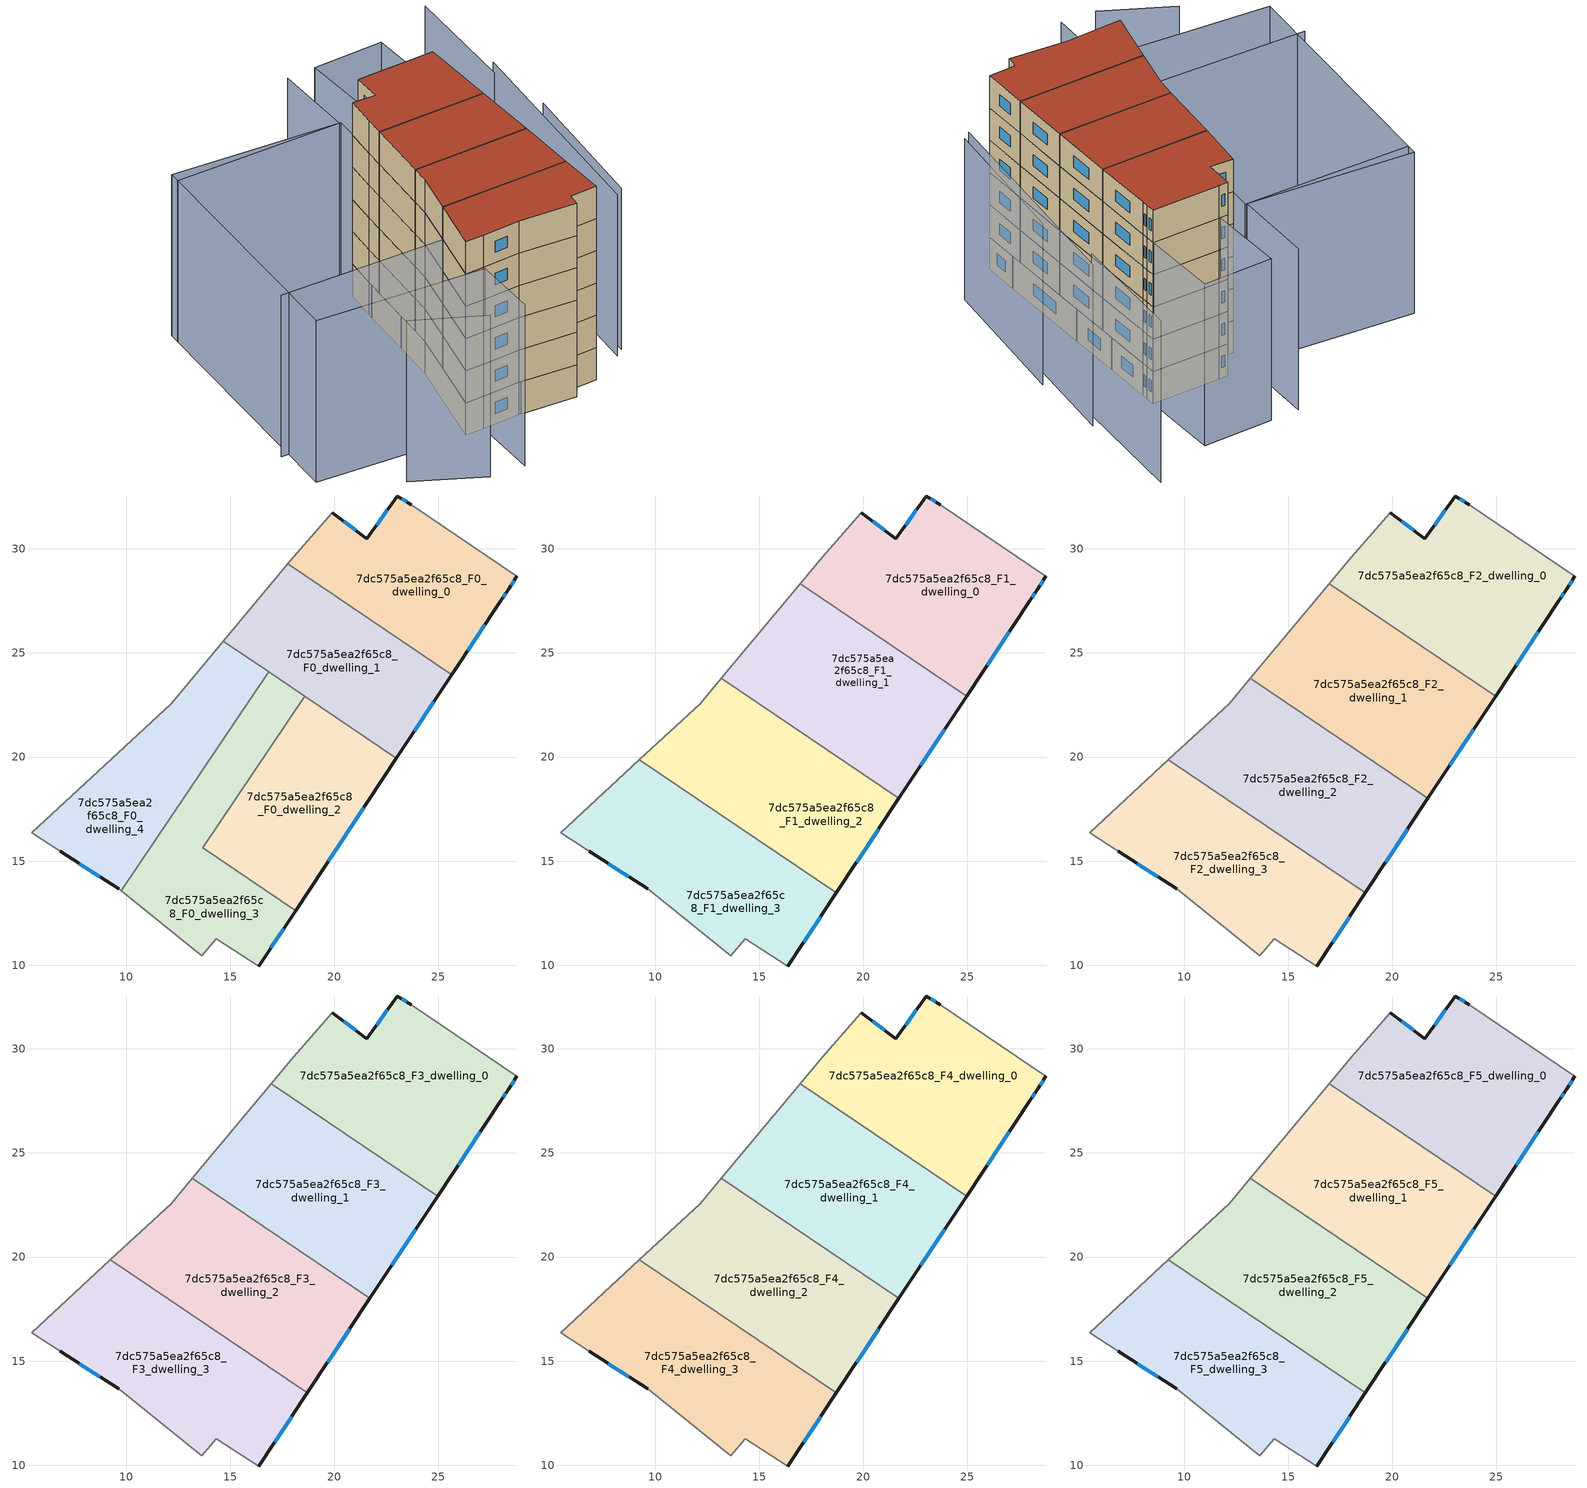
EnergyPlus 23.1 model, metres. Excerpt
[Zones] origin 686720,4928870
7dc575a5ea2f65c8_F0_dwelling_0
 floor ground (EU_floor_Construction): 28.78,28.69 28.35,28.04 27.99,27.5 25.64,23.95 17.76,29.28 18.04,29.61 19.92,31.73 21.56,30.47 23.02,32.54 23.7,32.12 z0
 wall outside (EU_wall_Construction): 23.7,32.12 23.02,32.54 21.56,30.47 19.92,31.73 / 25.64,23.95 27.99,27.5 28.35,28.04 28.78,28.69 z0:3
 wall to 7dc575a5ea2f65c8_F0_dwelling_1 (EU_wall_Construction): 17.76,29.28 25.64,23.95 z0:3
 wall adiabatic (EU_wall_Construction): 19.92,31.73 18.04,29.61 17.76,29.28 / 28.78,28.69 23.7,32.12 z0:3
 window (EU_Window_Construction): 21.02,30.88 20.45,31.32 / 22.54,31.87 22.03,31.15 / 23.48,32.26 23.24,32.4 / 28.49,28.25 28.64,28.48 / 28.11,27.67 28.23,27.86 / 26.41,25.11 27.23,26.34 z0.98:2.02
7dc575a5ea2f65c8_F0_dwelling_1
 floor ground (EU_floor_Construction): 25.64,23.95 22.99,19.95 14.67,25.56 17.76,29.28 z0
 wall outside (EU_wall_Construction): 22.99,19.95 25.64,23.95 z0:3
 wall adiabatic (EU_wall_Construction): 17.76,29.28 14.67,25.56 z0:3
 wall to 7dc575a5ea2f65c8_F0_dwelling_2 (EU_wall_Construction): 18.59,22.92 22.99,19.95 z0:3
 wall to 7dc575a5ea2f65c8_F0_dwelling_3 (EU_wall_Construction): 16.86,24.09 18.59,22.92 z0:3
 wall to 7dc575a5ea2f65c8_F0_dwelling_4 (EU_wall_Construction): 14.67,25.56 16.86,24.09 z0:3
 window (EU_Window_Construction): 23.85,21.25 24.78,22.65 z0.98:2.02
7dc575a5ea2f65c8_F0_dwelling_2
 floor ground (EU_floor_Construction): 22.99,19.95 18.14,12.63 13.68,15.64 18.59,22.92 z0
 wall outside (EU_wall_Construction): 18.14,12.63 22.99,19.95 z0:3
 wall to 7dc575a5ea2f65c8_F0_dwelling_3 (EU_wall_Construction): 18.59,22.92 13.68,15.64 18.14,12.63 z0:3
 window (EU_Window_Construction): 19.72,15.01 21.41,17.57 z0.98:2.02
7dc575a5ea2f65c8_F0_dwelling_3
 floor ground (EU_floor_Construction): 18.59,22.92 13.68,15.64 18.14,12.63 16.38,9.97 14.32,11.28 13.63,10.46 9.76,13.58 16.86,24.09 z0
 wall outside (EU_wall_Construction): 16.38,9.97 18.14,12.63 z0:3
 wall adiabatic (EU_wall_Construction): 9.76,13.58 13.63,10.46 14.32,11.28 16.38,9.97 z0:3
 wall to 7dc575a5ea2f65c8_F0_dwelling_4 (EU_wall_Construction): 16.86,24.09 9.76,13.58 z0:3
 window (EU_Window_Construction): 16.95,10.83 17.57,11.76 z0.98:2.02
7dc575a5ea2f65c8_F0_dwelling_4
 floor ground (EU_floor_Construction): 16.86,24.09 9.76,13.58 9.65,13.67 6.84,15.47 5.46,16.38 12.17,22.55 14.67,25.56 z0
 wall outside (EU_wall_Construction): 6.84,15.47 9.65,13.67 z0:3
 wall adiabatic (EU_wall_Construction): 9.65,13.67 9.76,13.58 / 14.67,25.56 12.17,22.55 5.46,16.38 6.84,15.47 z0:3
 window (EU_Window_Construction): 7.76,14.88 8.74,14.25 z0.98:2.02
7dc575a5ea2f65c8_F1_dwelling_0
 floor to 7dc575a5ea2f65c8_F0_dwelling_0 (EU_floor_Construction): 28.78,28.69 28.35,28.04 27.99,27.5 25.64,23.95 17.76,29.28 18.04,29.61 19.92,31.73 21.56,30.47 23.02,32.54 23.7,32.12 z3
 floor to 7dc575a5ea2f65c8_F0_dwelling_1 (EU_floor_Construction): 25.64,23.95 24.97,22.93 16.97,28.33 17.76,29.28 z3
 wall outside (EU_wall_Construction): 23.7,32.12 23.02,32.54 21.56,30.47 19.92,31.73 / 24.97,22.93 27.99,27.5 28.35,28.04 28.78,28.69 z3:6
 wall to 7dc575a5ea2f65c8_F1_dwelling_1 (EU_wall_Construction): 16.97,28.33 24.97,22.93 z3:6
 wall adiabatic (EU_wall_Construction): 19.92,31.73 18.04,29.61 16.97,28.33 / 28.78,28.69 23.7,32.12 z3:6
 window (EU_Window_Construction): 21.02,30.88 20.45,31.32 / 22.54,31.87 22.03,31.15 / 23.48,32.26 23.24,32.4 / 28.49,28.25 28.64,28.48 / 28.11,27.67 28.23,27.86 / 25.95,24.42 27.01,26.01 z3.98:5.02
7dc575a5ea2f65c8_F1_dwelling_1
 floor to 7dc575a5ea2f65c8_F0_dwelling_1 (EU_floor_Construction): 24.97,22.93 22.99,19.95 14.67,25.56 16.97,28.33 z3
 floor to 7dc575a5ea2f65c8_F0_dwelling_3 (EU_floor_Construction): 18.59,22.92 17.29,21 15.56,22.17 16.86,24.09 z3
 floor to 7dc575a5ea2f65c8_F0_dwelling_2 (EU_floor_Construction): 22.99,19.95 21.71,18.02 17.29,21 18.59,22.92 z3
 floor to 7dc575a5ea2f65c8_F0_dwelling_4 (EU_floor_Construction): 16.86,24.09 15.56,22.17 13.19,23.78 14.67,25.56 z3
 wall outside (EU_wall_Construction): 21.71,18.02 24.97,22.93 z3:6
 wall to 7dc575a5ea2f65c8_F1_dwelling_2 (EU_wall_Construction): 13.19,23.78 21.71,18.02 z3:6
 wall adiabatic (EU_wall_Construction): 16.97,28.33 13.19,23.78 z3:6
 window (EU_Window_Construction): 22.77,19.62 23.91,21.33 z3.98:5.02
7dc575a5ea2f65c8_F1_dwelling_2
 floor to 7dc575a5ea2f65c8_F0_dwelling_2 (EU_floor_Construction): 21.71,18.02 18.7,13.48 14.24,16.49 17.29,21 z3
 floor to 7dc575a5ea2f65c8_F0_dwelling_4 (EU_floor_Construction): 15.56,22.17 12.51,17.66 9.25,19.86 12.17,22.55 13.19,23.78 z3
 floor to 7dc575a5ea2f65c8_F0_dwelling_3 (EU_floor_Construction): 17.29,21 14.24,16.49 12.51,17.66 15.56,22.17 z3
 wall outside (EU_wall_Construction): 18.7,13.47 21.71,18.02 z3:6
 wall adiabatic (EU_wall_Construction): 13.19,23.78 12.17,22.55 9.25,19.86 z3:6
 wall to 7dc575a5ea2f65c8_F1_dwelling_3 (EU_wall_Construction): 9.25,19.86 18.7,13.47 z3:6
 window (EU_Window_Construction): 19.68,14.95 20.74,16.54 z3.98:5.02
7dc575a5ea2f65c8_F1_dwelling_3
 floor to 7dc575a5ea2f65c8_F0_dwelling_3 (EU_floor_Construction): 14.24,16.49 13.68,15.64 18.14,12.63 16.38,9.97 14.32,11.28 13.63,10.46 9.76,13.58 12.51,17.66 z3
 floor to 7dc575a5ea2f65c8_F0_dwelling_4 (EU_floor_Construction): 12.51,17.66 9.76,13.58 9.65,13.67 6.84,15.47 5.46,16.38 9.25,19.86 z3
 floor to 7dc575a5ea2f65c8_F0_dwelling_2 (EU_floor_Construction): 18.7,13.48 18.14,12.63 13.68,15.64 14.24,16.49 z3
 wall outside (EU_wall_Construction): 6.84,15.47 9.65,13.67 / 16.38,9.97 18.7,13.47 z3:6
 wall adiabatic (EU_wall_Construction): 9.65,13.67 13.63,10.46 14.32,11.28 16.38,9.97 / 9.25,19.86 5.46,16.38 6.84,15.47 z3:6
 window (EU_Window_Construction): 7.76,14.88 8.74,14.25 / 17.14,11.11 17.95,12.33 z3.98:5.02
7dc575a5ea2f65c8_F2_dwelling_0
 floor to 7dc575a5ea2f65c8_F1_dwelling_0 (EU_floor_Construction): 28.78,28.69 28.35,28.04 27.99,27.5 24.97,22.93 16.97,28.33 18.04,29.61 19.92,31.73 21.56,30.47 23.02,32.54 23.7,32.12 z6
 wall outside (EU_wall_Construction): 23.7,32.12 23.02,32.54 21.56,30.47 19.92,31.73 / 24.97,22.93 27.99,27.5 28.35,28.04 28.78,28.69 z6:9
 wall to 7dc575a5ea2f65c8_F2_dwelling_1 (EU_wall_Construction): 16.97,28.33 24.97,22.93 z6:9
 wall adiabatic (EU_wall_Construction): 19.92,31.73 18.04,29.61 16.97,28.33 / 28.78,28.69 23.7,32.12 z6:9
 window (EU_Window_Construction): 21.02,30.88 20.45,31.32 / 22.54,31.87 22.03,31.15 / 23.48,32.26 23.24,32.4 / 28.49,28.25 28.64,28.48 / 28.11,27.67 28.23,27.86 / 25.95,24.42 27.01,26.01 z6.98:8.02
7dc575a5ea2f65c8_F2_dwelling_1
 floor to 7dc575a5ea2f65c8_F1_dwelling_1 (EU_floor_Construction): 24.97,22.93 21.71,18.02 13.19,23.78 16.97,28.33 z6
 wall outside (EU_wall_Construction): 21.71,18.02 24.97,22.93 z6:9
 wall to 7dc575a5ea2f65c8_F2_dwelling_2 (EU_wall_Construction): 13.19,23.78 21.71,18.02 z6:9
 wall adiabatic (EU_wall_Construction): 16.97,28.33 13.19,23.78 z6:9
 window (EU_Window_Construction): 22.77,19.62 23.91,21.33 z6.98:8.02
7dc575a5ea2f65c8_F2_dwelling_2
 floor to 7dc575a5ea2f65c8_F1_dwelling_2 (EU_floor_Construction): 21.71,18.02 18.7,13.47 9.25,19.86 12.17,22.55 13.19,23.78 z6
 wall outside (EU_wall_Construction): 18.7,13.47 21.71,18.02 z6:9
 wall adiabatic (EU_wall_Construction): 13.19,23.78 12.17,22.55 9.25,19.86 z6:9
 wall to 7dc575a5ea2f65c8_F2_dwelling_3 (EU_wall_Construction): 9.25,19.86 18.7,13.47 z6:9
 window (EU_Window_Construction): 19.68,14.95 20.74,16.54 z6.98:8.02
7dc575a5ea2f65c8_F2_dwelling_3
 floor to 7dc575a5ea2f65c8_F1_dwelling_3 (EU_floor_Construction): 18.7,13.47 16.38,9.97 14.32,11.28 13.63,10.46 9.65,13.67 6.84,15.47 5.46,16.38 9.25,19.86 z6
 wall outside (EU_wall_Construction): 6.84,15.47 9.65,13.67 / 16.38,9.97 18.7,13.47 z6:9
 wall adiabatic (EU_wall_Construction): 9.65,13.67 13.63,10.46 14.32,11.28 16.38,9.97 / 9.25,19.86 5.46,16.38 6.84,15.47 z6:9
 window (EU_Window_Construction): 7.76,14.88 8.74,14.25 / 17.14,11.11 17.95,12.33 z6.98:8.02
7dc575a5ea2f65c8_F3_dwelling_0
 floor to 7dc575a5ea2f65c8_F2_dwelling_0 (EU_floor_Construction): 28.78,28.69 28.35,28.04 27.99,27.5 24.97,22.93 16.97,28.33 18.04,29.61 19.92,31.73 21.56,30.47 23.02,32.54 23.7,32.12 z9
 wall outside (EU_wall_Construction): 23.7,32.12 23.02,32.54 21.56,30.47 19.92,31.73 / 24.97,22.93 27.99,27.5 28.35,28.04 28.78,28.69 z9:12
 wall to 7dc575a5ea2f65c8_F3_dwelling_1 (EU_wall_Construction): 16.97,28.33 24.97,22.93 z9:12
 wall adiabatic (EU_wall_Construction): 19.92,31.73 18.04,29.61 16.97,28.33 / 28.78,28.69 23.7,32.12 z9:12
 window (EU_Window_Construction): 21.02,30.88 20.45,31.32 / 22.54,31.87 22.03,31.15 / 23.48,32.26 23.24,32.4 / 28.49,28.25 28.64,28.48 / 28.11,27.67 28.23,27.86 / 25.95,24.42 27.01,26.01 z9.98:11.02
7dc575a5ea2f65c8_F3_dwelling_1
 floor to 7dc575a5ea2f65c8_F2_dwelling_1 (EU_floor_Construction): 24.97,22.93 21.71,18.02 13.19,23.78 16.97,28.33 z9
 wall outside (EU_wall_Construction): 21.71,18.02 24.97,22.93 z9:12
 wall to 7dc575a5ea2f65c8_F3_dwelling_2 (EU_wall_Construction): 13.19,23.78 21.71,18.02 z9:12
 wall adiabatic (EU_wall_Construction): 16.97,28.33 13.19,23.78 z9:12
 window (EU_Window_Construction): 22.77,19.62 23.91,21.33 z9.98:11.02
7dc575a5ea2f65c8_F3_dwelling_2
 floor to 7dc575a5ea2f65c8_F2_dwelling_2 (EU_floor_Construction): 21.71,18.02 18.7,13.47 9.25,19.86 12.17,22.55 13.19,23.78 z9
 wall outside (EU_wall_Construction): 18.7,13.47 21.71,18.02 z9:12
 wall adiabatic (EU_wall_Construction): 13.19,23.78 12.17,22.55 9.25,19.86 z9:12
 wall to 7dc575a5ea2f65c8_F3_dwelling_3 (EU_wall_Construction): 9.25,19.86 18.7,13.47 z9:12
 window (EU_Window_Construction): 19.68,14.95 20.74,16.54 z9.98:11.02
7dc575a5ea2f65c8_F3_dwelling_3
 floor to 7dc575a5ea2f65c8_F2_dwelling_3 (EU_floor_Construction): 18.7,13.47 16.38,9.97 14.32,11.28 13.63,10.46 9.65,13.67 6.84,15.47 5.46,16.38 9.25,19.86 z9
 wall outside (EU_wall_Construction): 6.84,15.47 9.65,13.67 / 16.38,9.97 18.7,13.47 z9:12
 wall adiabatic (EU_wall_Construction): 9.65,13.67 13.63,10.46 14.32,11.28 16.38,9.97 / 9.25,19.86 5.46,16.38 6.84,15.47 z9:12
 window (EU_Window_Construction): 7.76,14.88 8.74,14.25 / 17.14,11.11 17.95,12.33 z9.98:11.02
7dc575a5ea2f65c8_F4_dwelling_0
 floor to 7dc575a5ea2f65c8_F3_dwelling_0 (EU_floor_Construction): 28.78,28.69 28.35,28.04 27.99,27.5 24.97,22.93 16.97,28.33 18.04,29.61 19.92,31.73 21.56,30.47 23.02,32.54 23.7,32.12 z12
 wall outside (EU_wall_Construction): 23.7,32.12 23.02,32.54 21.56,30.47 19.92,31.73 / 24.97,22.93 27.99,27.5 28.35,28.04 28.78,28.69 z12:15
 wall to 7dc575a5ea2f65c8_F4_dwelling_1 (EU_wall_Construction): 16.97,28.33 24.97,22.93 z12:15
 wall adiabatic (EU_wall_Construction): 19.92,31.73 18.04,29.61 16.97,28.33 / 28.78,28.69 23.7,32.12 z12:15
 window (EU_Window_Construction): 21.02,30.88 20.45,31.32 / 22.54,31.87 22.03,31.15 / 23.48,32.26 23.24,32.4 / 28.49,28.25 28.64,28.48 / 28.11,27.67 28.23,27.86 / 25.95,24.42 27.01,26.01 z12.98:14.02
7dc575a5ea2f65c8_F4_dwelling_1
 floor to 7dc575a5ea2f65c8_F3_dwelling_1 (EU_floor_Construction): 24.97,22.93 21.71,18.02 13.19,23.78 16.97,28.33 z12
 wall outside (EU_wall_Construction): 21.71,18.02 24.97,22.93 z12:15
 wall to 7dc575a5ea2f65c8_F4_dwelling_2 (EU_wall_Construction): 13.19,23.78 21.71,18.02 z12:15
 wall adiabatic (EU_wall_Construction): 16.97,28.33 13.19,23.78 z12:15
 window (EU_Window_Construction): 22.77,19.62 23.91,21.33 z12.98:14.02
7dc575a5ea2f65c8_F4_dwelling_2
 floor to 7dc575a5ea2f65c8_F3_dwelling_2 (EU_floor_Construction): 21.71,18.02 18.7,13.47 9.25,19.86 12.17,22.55 13.19,23.78 z12
 wall outside (EU_wall_Construction): 18.7,13.47 21.71,18.02 z12:15
 wall adiabatic (EU_wall_Construction): 13.19,23.78 12.17,22.55 9.25,19.86 z12:15
 wall to 7dc575a5ea2f65c8_F4_dwelling_3 (EU_wall_Construction): 9.25,19.86 18.7,13.47 z12:15
 window (EU_Window_Construction): 19.68,14.95 20.74,16.54 z12.98:14.02
7dc575a5ea2f65c8_F4_dwelling_3
 floor to 7dc575a5ea2f65c8_F3_dwelling_3 (EU_floor_Construction): 18.7,13.47 16.38,9.97 14.32,11.28 13.63,10.46 9.65,13.67 6.84,15.47 5.46,16.38 9.25,19.86 z12
 wall outside (EU_wall_Construction): 6.84,15.47 9.65,13.67 / 16.38,9.97 18.7,13.47 z12:15
 wall adiabatic (EU_wall_Construction): 9.65,13.67 13.63,10.46 14.32,11.28 16.38,9.97 / 9.25,19.86 5.46,16.38 6.84,15.47 z12:15
 window (EU_Window_Construction): 7.76,14.88 8.74,14.25 / 17.14,11.11 17.95,12.33 z12.98:14.02
7dc575a5ea2f65c8_F5_dwelling_0
 floor to 7dc575a5ea2f65c8_F4_dwelling_0 (EU_floor_Construction): 28.78,28.69 28.35,28.04 27.99,27.5 24.97,22.93 16.97,28.33 18.04,29.61 19.92,31.73 21.56,30.47 23.02,32.54 23.7,32.12 z15
 wall outside (EU_wall_Construction): 23.7,32.12 23.02,32.54 21.56,30.47 19.92,31.73 / 24.97,22.93 27.99,27.5 28.35,28.04 28.78,28.69 z15:18
 wall to 7dc575a5ea2f65c8_F5_dwelling_1 (EU_wall_Construction): 16.97,28.33 24.97,22.93 z15:18
 wall adiabatic (EU_wall_Construction): 19.92,31.73 18.04,29.61 16.97,28.33 / 28.78,28.69 23.7,32.12 z15:18
 window (EU_Window_Construction): 21.02,30.88 20.45,31.32 / 22.54,31.87 22.03,31.15 / 23.48,32.26 23.24,32.4 / 28.49,28.25 28.64,28.48 / 28.11,27.67 28.23,27.86 / 25.95,24.42 27.01,26.01 z15.98:17.02
 roof outside (EU_roof_Construction): 24.97,22.93 27.99,27.5 28.35,28.04 28.78,28.69 23.7,32.12 23.02,32.54 21.56,30.47 19.92,31.73 18.04,29.61 16.97,28.33 z18
7dc575a5ea2f65c8_F5_dwelling_1
 floor to 7dc575a5ea2f65c8_F4_dwelling_1 (EU_floor_Construction): 24.97,22.93 21.71,18.02 13.19,23.78 16.97,28.33 z15
 wall outside (EU_wall_Construction): 21.71,18.02 24.97,22.93 z15:18
 wall to 7dc575a5ea2f65c8_F5_dwelling_2 (EU_wall_Construction): 13.19,23.78 21.71,18.02 z15:18
 wall adiabatic (EU_wall_Construction): 16.97,28.33 13.19,23.78 z15:18
 window (EU_Window_Construction): 22.77,19.62 23.91,21.33 z15.98:17.02
 roof outside (EU_roof_Construction): 21.71,18.02 24.97,22.93 16.97,28.33 13.19,23.78 z18
7dc575a5ea2f65c8_F5_dwelling_2
 floor to 7dc575a5ea2f65c8_F4_dwelling_2 (EU_floor_Construction): 21.71,18.02 18.7,13.47 9.25,19.86 12.17,22.55 13.19,23.78 z15
 wall outside (EU_wall_Construction): 18.7,13.47 21.71,18.02 z15:18
 wall adiabatic (EU_wall_Construction): 13.19,23.78 12.17,22.55 9.25,19.86 z15:18
 wall to 7dc575a5ea2f65c8_F5_dwelling_3 (EU_wall_Construction): 9.25,19.86 18.7,13.47 z15:18
 window (EU_Window_Construction): 19.68,14.95 20.74,16.54 z15.98:17.02
 roof outside (EU_roof_Construction): 18.7,13.47 21.71,18.02 13.19,23.78 12.17,22.55 9.25,19.86 z18
7dc575a5ea2f65c8_F5_dwelling_3
 floor to 7dc575a5ea2f65c8_F4_dwelling_3 (EU_floor_Construction): 18.7,13.47 16.38,9.97 14.32,11.28 13.63,10.46 9.65,13.67 6.84,15.47 5.46,16.38 9.25,19.86 z15
 wall outside (EU_wall_Construction): 6.84,15.47 9.65,13.67 / 16.38,9.97 18.7,13.47 z15:18
 wall adiabatic (EU_wall_Construction): 9.65,13.67 13.63,10.46 14.32,11.28 16.38,9.97 / 9.25,19.86 5.46,16.38 6.84,15.47 z15:18
 window (EU_Window_Construction): 7.76,14.88 8.74,14.25 / 17.14,11.11 17.95,12.33 z15.98:17.02
 roof outside (EU_roof_Construction): 16.38,9.97 18.7,13.47 9.25,19.86 5.46,16.38 6.84,15.47 9.65,13.67 13.63,10.46 14.32,11.28 z18
shading: 20.06,9.72 33.37,25.52 / -2.24,18.16 0.89,12.46 / -2.68,28.46 9.72,19.42 / 9.72,19.42 3.28,10.57 / 25.3,39.37 21.05,33.34 / 21.05,33.34 8.95,41.84 / 20.98,9.78 29.59,19.83 / 32,24.91 38.55,33.32 / -4.89,24.62 9.55,42.58 / 9.55,42.58 21.15,33.26 / 21.15,33.26 6.7,15.29 / 6.7,15.29 -4.89,24.62 / 32.61,34.58 28.78,28.69 / 28.78,28.69 23.58,32.08 / 23.58,32.08 27.41,37.96 / 27.41,37.96 32.61,34.58 z0:15
[Building]
EU S2 Campaign: North Axis=0; Terrain=City; Solar Distribution=FullExterior
[Site:Location]
Bologna: Latitude=44.5; Longitude=11.25; Time Zone=1; Elevation=37
[SizingPeriod:WeatherFileDays]
AnnualSizingPeriod: Begin Month=1; Begin Day of Month=1; End Month=12; End Day of Month=31; Day of Week for Start Day=Monday; Use Weather File Daylight Saving Period=No; Use Weather File Rain and Snow Indicators=No
[MATERIAL]
EU_InternalMass_Material: Roughness=MediumRough; Thickness=0.1; Conductivity=1; Density=1800; Specific Heat=900; Thermal Absorptance=0.9; Solar Absorptance=0.7; Visible Absorptance=0.7
[MATERIAL:NOMASS] Roughness=MediumRough; Thermal Absorptance=0.9; Solar Absorptance=0.7; Visible Absorptance=0.7
Name | Thermal Resistance
EU_wall_NoMass | 0.905828
EU_roof_NoMass | 0.37593
EU_floor_NoMass | 0.67114
[WINDOWMATERIAL:SIMPLEGLAZINGSYSTEM]
EU_Window_SimpleGlazing: UFactor=4.52486; Solar Heat Gain Coefficient=0.85; Visible Transmittance=0.85
[CONSTRUCTION]
EU_wall_Construction: EU_wall_NoMass
EU_roof_Construction: EU_roof_NoMass
EU_floor_Construction: EU_floor_NoMass
EU_Window_Construction: EU_Window_SimpleGlazing
EU_InternalMass_Construction: EU_InternalMass_Material
[ZONE] Type=1; Multiplier=1; Ceiling Height=autocalculate; Floor Area=autocalculate; Part of Total Floor Area=Yes
Name | Volume
7dc575a5ea2f65c8_F0_dwelling_0; 7dc575a5ea2f65c8_F0_dwelling_1 | 140.914
7dc575a5ea2f65c8_F1_dwelling_0; 7dc575a5ea2f65c8_F2_dwelling_0; 7dc575a5ea2f65c8_F3_dwelling_0; 7dc575a5ea2f65c8_F4_dwelling_0; 7dc575a5ea2f65c8_F5_dwelling_0 | 176.135
7dc575a5ea2f65c8_F1_dwelling_1; 7dc575a5ea2f65c8_F2_dwelling_1; 7dc575a5ea2f65c8_F3_dwelling_1; 7dc575a5ea2f65c8_F4_dwelling_1; 7dc575a5ea2f65c8_F5_dwelling_1; 7dc575a5ea2f65c8_F1_dwelling_3; 7dc575a5ea2f65c8_F2_dwelling_3; 7dc575a5ea2f65c8_F3_dwelling_3; 7dc575a5ea2f65c8_F4_dwelling_3; 7dc575a5ea2f65c8_F5_dwelling_3 | 176.156
7dc575a5ea2f65c8_F0_dwelling_2 | 140.919
7dc575a5ea2f65c8_F1_dwelling_2; 7dc575a5ea2f65c8_F2_dwelling_2; 7dc575a5ea2f65c8_F3_dwelling_2; 7dc575a5ea2f65c8_F4_dwelling_2; 7dc575a5ea2f65c8_F5_dwelling_2 | 176.153
7dc575a5ea2f65c8_F0_dwelling_3 | 140.906
7dc575a5ea2f65c8_F0_dwelling_4 | 140.923
[INTERNALMASS] Construction=EU_InternalMass_Construction
Name | Zone or ZoneList | Surface Area
7dc575a5ea2f65c8_F0_dwelling_0_EU_InternalMass | 7dc575a5ea2f65c8_F0_dwelling_0 | 46.9715
7dc575a5ea2f65c8_F0_dwelling_1_EU_InternalMass | 7dc575a5ea2f65c8_F0_dwelling_1 | 46.9741
7dc575a5ea2f65c8_F0_dwelling_2_EU_InternalMass | 7dc575a5ea2f65c8_F0_dwelling_2 | 46.9726
7dc575a5ea2f65c8_F0_dwelling_3_EU_InternalMass | 7dc575a5ea2f65c8_F0_dwelling_3 | 46.9686
7dc575a5ea2f65c8_F0_dwelling_4_EU_InternalMass | 7dc575a5ea2f65c8_F0_dwelling_4 | 46.9744
7dc575a5ea2f65c8_F1_dwelling_0_EU_InternalMass | 7dc575a5ea2f65c8_F1_dwelling_0 | 58.712
7dc575a5ea2f65c8_F1_dwelling_1_EU_InternalMass | 7dc575a5ea2f65c8_F1_dwelling_1 | 58.7185
7dc575a5ea2f65c8_F1_dwelling_2_EU_InternalMass | 7dc575a5ea2f65c8_F1_dwelling_2 | 58.7176
7dc575a5ea2f65c8_F1_dwelling_3_EU_InternalMass | 7dc575a5ea2f65c8_F1_dwelling_3 | 58.7187
7dc575a5ea2f65c8_F2_dwelling_0_EU_InternalMass | 7dc575a5ea2f65c8_F2_dwelling_0 | 58.712
7dc575a5ea2f65c8_F2_dwelling_1_EU_InternalMass | 7dc575a5ea2f65c8_F2_dwelling_1 | 58.7185
7dc575a5ea2f65c8_F2_dwelling_2_EU_InternalMass | 7dc575a5ea2f65c8_F2_dwelling_2 | 58.7176
7dc575a5ea2f65c8_F2_dwelling_3_EU_InternalMass | 7dc575a5ea2f65c8_F2_dwelling_3 | 58.7187
7dc575a5ea2f65c8_F3_dwelling_0_EU_InternalMass | 7dc575a5ea2f65c8_F3_dwelling_0 | 58.712
7dc575a5ea2f65c8_F3_dwelling_1_EU_InternalMass | 7dc575a5ea2f65c8_F3_dwelling_1 | 58.7185
7dc575a5ea2f65c8_F3_dwelling_2_EU_InternalMass | 7dc575a5ea2f65c8_F3_dwelling_2 | 58.7176
7dc575a5ea2f65c8_F3_dwelling_3_EU_InternalMass | 7dc575a5ea2f65c8_F3_dwelling_3 | 58.7187
7dc575a5ea2f65c8_F4_dwelling_0_EU_InternalMass | 7dc575a5ea2f65c8_F4_dwelling_0 | 58.712
7dc575a5ea2f65c8_F4_dwelling_1_EU_InternalMass | 7dc575a5ea2f65c8_F4_dwelling_1 | 58.7185
7dc575a5ea2f65c8_F4_dwelling_2_EU_InternalMass | 7dc575a5ea2f65c8_F4_dwelling_2 | 58.7176
7dc575a5ea2f65c8_F4_dwelling_3_EU_InternalMass | 7dc575a5ea2f65c8_F4_dwelling_3 | 58.7187
7dc575a5ea2f65c8_F5_dwelling_0_EU_InternalMass | 7dc575a5ea2f65c8_F5_dwelling_0 | 58.712
7dc575a5ea2f65c8_F5_dwelling_1_EU_InternalMass | 7dc575a5ea2f65c8_F5_dwelling_1 | 58.7185
7dc575a5ea2f65c8_F5_dwelling_2_EU_InternalMass | 7dc575a5ea2f65c8_F5_dwelling_2 | 58.7176
7dc575a5ea2f65c8_F5_dwelling_3_EU_InternalMass | 7dc575a5ea2f65c8_F5_dwelling_3 | 58.7187
[OTHEREQUIPMENT] Fuel Type=Electricity; Design Level Calculation Method=Watts/Area; Power per Zone Floor Area=1; Fraction Latent=0; Fraction Radiant=0; Fraction Lost=0; Carbon Dioxide Generation Rate=0; EndUse Subcategory=EU_Step8_InternalGains
Name | Zone or ZoneList or Space or SpaceList | Schedule
EU_Step8_InternalGain_7dc575a5ea2f65c8_F0_dwelling_0_f000 | 7dc575a5ea2f65c8_F0_dwelling_0 | EU_Step8_GainSchedule_7dc575a5ea2f65c8_F0_dwelling_0_f000
EU_Step8_InternalGain_7dc575a5ea2f65c8_F0_dwelling_1_f000 | 7dc575a5ea2f65c8_F0_dwelling_1 | EU_Step8_GainSchedule_7dc575a5ea2f65c8_F0_dwelling_1_f000
EU_Step8_InternalGain_7dc575a5ea2f65c8_F0_dwelling_2_f000 | 7dc575a5ea2f65c8_F0_dwelling_2 | EU_Step8_GainSchedule_7dc575a5ea2f65c8_F0_dwelling_2_f000
EU_Step8_InternalGain_7dc575a5ea2f65c8_F0_dwelling_3_f000 | 7dc575a5ea2f65c8_F0_dwelling_3 | EU_Step8_GainSchedule_7dc575a5ea2f65c8_F0_dwelling_3_f000
EU_Step8_InternalGain_7dc575a5ea2f65c8_F0_dwelling_4_f000 | 7dc575a5ea2f65c8_F0_dwelling_4 | EU_Step8_GainSchedule_7dc575a5ea2f65c8_F0_dwelling_4_f000
EU_Step8_InternalGain_7dc575a5ea2f65c8_F1_dwelling_0_f000 | 7dc575a5ea2f65c8_F1_dwelling_0 | EU_Step8_GainSchedule_7dc575a5ea2f65c8_F1_dwelling_0_f000
EU_Step8_InternalGain_7dc575a5ea2f65c8_F1_dwelling_1_f000 | 7dc575a5ea2f65c8_F1_dwelling_1 | EU_Step8_GainSchedule_7dc575a5ea2f65c8_F1_dwelling_1_f000
EU_Step8_InternalGain_7dc575a5ea2f65c8_F1_dwelling_2_f000 | 7dc575a5ea2f65c8_F1_dwelling_2 | EU_Step8_GainSchedule_7dc575a5ea2f65c8_F1_dwelling_2_f000
EU_Step8_InternalGain_7dc575a5ea2f65c8_F1_dwelling_3_f000 | 7dc575a5ea2f65c8_F1_dwelling_3 | EU_Step8_GainSchedule_7dc575a5ea2f65c8_F1_dwelling_3_f000
EU_Step8_InternalGain_7dc575a5ea2f65c8_F2_dwelling_0_f000 | 7dc575a5ea2f65c8_F2_dwelling_0 | EU_Step8_GainSchedule_7dc575a5ea2f65c8_F2_dwelling_0_f000
EU_Step8_InternalGain_7dc575a5ea2f65c8_F2_dwelling_1_f000 | 7dc575a5ea2f65c8_F2_dwelling_1 | EU_Step8_GainSchedule_7dc575a5ea2f65c8_F2_dwelling_1_f000
EU_Step8_InternalGain_7dc575a5ea2f65c8_F2_dwelling_2_f000 | 7dc575a5ea2f65c8_F2_dwelling_2 | EU_Step8_GainSchedule_7dc575a5ea2f65c8_F2_dwelling_2_f000
EU_Step8_InternalGain_7dc575a5ea2f65c8_F2_dwelling_3_f000 | 7dc575a5ea2f65c8_F2_dwelling_3 | EU_Step8_GainSchedule_7dc575a5ea2f65c8_F2_dwelling_3_f000
EU_Step8_InternalGain_7dc575a5ea2f65c8_F3_dwelling_0_f000 | 7dc575a5ea2f65c8_F3_dwelling_0 | EU_Step8_GainSchedule_7dc575a5ea2f65c8_F3_dwelling_0_f000
EU_Step8_InternalGain_7dc575a5ea2f65c8_F3_dwelling_1_f000 | 7dc575a5ea2f65c8_F3_dwelling_1 | EU_Step8_GainSchedule_7dc575a5ea2f65c8_F3_dwelling_1_f000
EU_Step8_InternalGain_7dc575a5ea2f65c8_F3_dwelling_2_f000 | 7dc575a5ea2f65c8_F3_dwelling_2 | EU_Step8_GainSchedule_7dc575a5ea2f65c8_F3_dwelling_2_f000
EU_Step8_InternalGain_7dc575a5ea2f65c8_F3_dwelling_3_f000 | 7dc575a5ea2f65c8_F3_dwelling_3 | EU_Step8_GainSchedule_7dc575a5ea2f65c8_F3_dwelling_3_f000
EU_Step8_InternalGain_7dc575a5ea2f65c8_F4_dwelling_0_f000 | 7dc575a5ea2f65c8_F4_dwelling_0 | EU_Step8_GainSchedule_7dc575a5ea2f65c8_F4_dwelling_0_f000
EU_Step8_InternalGain_7dc575a5ea2f65c8_F4_dwelling_1_f000 | 7dc575a5ea2f65c8_F4_dwelling_1 | EU_Step8_GainSchedule_7dc575a5ea2f65c8_F4_dwelling_1_f000
EU_Step8_InternalGain_7dc575a5ea2f65c8_F4_dwelling_2_f000 | 7dc575a5ea2f65c8_F4_dwelling_2 | EU_Step8_GainSchedule_7dc575a5ea2f65c8_F4_dwelling_2_f000
EU_Step8_InternalGain_7dc575a5ea2f65c8_F4_dwelling_3_f000 | 7dc575a5ea2f65c8_F4_dwelling_3 | EU_Step8_GainSchedule_7dc575a5ea2f65c8_F4_dwelling_3_f000
EU_Step8_InternalGain_7dc575a5ea2f65c8_F5_dwelling_0_f000 | 7dc575a5ea2f65c8_F5_dwelling_0 | EU_Step8_GainSchedule_7dc575a5ea2f65c8_F5_dwelling_0_f000
EU_Step8_InternalGain_7dc575a5ea2f65c8_F5_dwelling_1_f000 | 7dc575a5ea2f65c8_F5_dwelling_1 | EU_Step8_GainSchedule_7dc575a5ea2f65c8_F5_dwelling_1_f000
EU_Step8_InternalGain_7dc575a5ea2f65c8_F5_dwelling_2_f000 | 7dc575a5ea2f65c8_F5_dwelling_2 | EU_Step8_GainSchedule_7dc575a5ea2f65c8_F5_dwelling_2_f000
EU_Step8_InternalGain_7dc575a5ea2f65c8_F5_dwelling_3_f000 | 7dc575a5ea2f65c8_F5_dwelling_3 | EU_Step8_GainSchedule_7dc575a5ea2f65c8_F5_dwelling_3_f000
[ZONEVENTILATION:DESIGNFLOWRATE] Schedule=EU_AlwaysOn; Design Flow Rate Calculation Method=AirChanges/Hour; Air Changes per Hour=0.73129; Ventilation Type=Natural; Fan Pressure Rise=0; Fan Total Efficiency=1; Constant Term Coefficient=1; Temperature Term Coefficient=0; Velocity Term Coefficient=0; Velocity Squared Term Coefficient=0; Minimum Indoor Temperature=-100; Maximum Indoor Temperature=100; Delta Temperature=-100; Minimum Outdoor Temperature=-100; Maximum Outdoor Temperature=100; Maximum Wind Speed=40
Name | Zone or ZoneList or Space or SpaceList
EU_ConstantAir_7dc575a5ea2f65c8_F0_dwelling_0 | 7dc575a5ea2f65c8_F0_dwelling_0
EU_ConstantAir_7dc575a5ea2f65c8_F0_dwelling_1 | 7dc575a5ea2f65c8_F0_dwelling_1
EU_ConstantAir_7dc575a5ea2f65c8_F0_dwelling_2 | 7dc575a5ea2f65c8_F0_dwelling_2
EU_ConstantAir_7dc575a5ea2f65c8_F0_dwelling_3 | 7dc575a5ea2f65c8_F0_dwelling_3
EU_ConstantAir_7dc575a5ea2f65c8_F0_dwelling_4 | 7dc575a5ea2f65c8_F0_dwelling_4
EU_ConstantAir_7dc575a5ea2f65c8_F1_dwelling_0 | 7dc575a5ea2f65c8_F1_dwelling_0
EU_ConstantAir_7dc575a5ea2f65c8_F1_dwelling_1 | 7dc575a5ea2f65c8_F1_dwelling_1
EU_ConstantAir_7dc575a5ea2f65c8_F1_dwelling_2 | 7dc575a5ea2f65c8_F1_dwelling_2
EU_ConstantAir_7dc575a5ea2f65c8_F1_dwelling_3 | 7dc575a5ea2f65c8_F1_dwelling_3
EU_ConstantAir_7dc575a5ea2f65c8_F2_dwelling_0 | 7dc575a5ea2f65c8_F2_dwelling_0
EU_ConstantAir_7dc575a5ea2f65c8_F2_dwelling_1 | 7dc575a5ea2f65c8_F2_dwelling_1
EU_ConstantAir_7dc575a5ea2f65c8_F2_dwelling_2 | 7dc575a5ea2f65c8_F2_dwelling_2
EU_ConstantAir_7dc575a5ea2f65c8_F2_dwelling_3 | 7dc575a5ea2f65c8_F2_dwelling_3
EU_ConstantAir_7dc575a5ea2f65c8_F3_dwelling_0 | 7dc575a5ea2f65c8_F3_dwelling_0
EU_ConstantAir_7dc575a5ea2f65c8_F3_dwelling_1 | 7dc575a5ea2f65c8_F3_dwelling_1
EU_ConstantAir_7dc575a5ea2f65c8_F3_dwelling_2 | 7dc575a5ea2f65c8_F3_dwelling_2
EU_ConstantAir_7dc575a5ea2f65c8_F3_dwelling_3 | 7dc575a5ea2f65c8_F3_dwelling_3
EU_ConstantAir_7dc575a5ea2f65c8_F4_dwelling_0 | 7dc575a5ea2f65c8_F4_dwelling_0
EU_ConstantAir_7dc575a5ea2f65c8_F4_dwelling_1 | 7dc575a5ea2f65c8_F4_dwelling_1
EU_ConstantAir_7dc575a5ea2f65c8_F4_dwelling_2 | 7dc575a5ea2f65c8_F4_dwelling_2
EU_ConstantAir_7dc575a5ea2f65c8_F4_dwelling_3 | 7dc575a5ea2f65c8_F4_dwelling_3
EU_ConstantAir_7dc575a5ea2f65c8_F5_dwelling_0 | 7dc575a5ea2f65c8_F5_dwelling_0
EU_ConstantAir_7dc575a5ea2f65c8_F5_dwelling_1 | 7dc575a5ea2f65c8_F5_dwelling_1
EU_ConstantAir_7dc575a5ea2f65c8_F5_dwelling_2 | 7dc575a5ea2f65c8_F5_dwelling_2
EU_ConstantAir_7dc575a5ea2f65c8_F5_dwelling_3 | 7dc575a5ea2f65c8_F5_dwelling_3
[HVACTEMPLATE:THERMOSTAT] Constant Heating Setpoint=20; Constant Cooling Setpoint=50
EU_HeatOnly_7dc575a5ea2f65c8_F0_dwelling_0; EU_HeatOnly_7dc575a5ea2f65c8_F0_dwelling_1; EU_HeatOnly_7dc575a5ea2f65c8_F0_dwelling_2; EU_HeatOnly_7dc575a5ea2f65c8_F0_dwelling_3; EU_HeatOnly_7dc575a5ea2f65c8_F0_dwelling_4; EU_HeatOnly_7dc575a5ea2f65c8_F1_dwelling_0; EU_HeatOnly_7dc575a5ea2f65c8_F1_dwelling_1; EU_HeatOnly_7dc575a5ea2f65c8_F1_dwelling_2; EU_HeatOnly_7dc575a5ea2f65c8_F1_dwelling_3; EU_HeatOnly_7dc575a5ea2f65c8_F2_dwelling_0; EU_HeatOnly_7dc575a5ea2f65c8_F2_dwelling_1; EU_HeatOnly_7dc575a5ea2f65c8_F2_dwelling_2; EU_HeatOnly_7dc575a5ea2f65c8_F2_dwelling_3; EU_HeatOnly_7dc575a5ea2f65c8_F3_dwelling_0; EU_HeatOnly_7dc575a5ea2f65c8_F3_dwelling_1; EU_HeatOnly_7dc575a5ea2f65c8_F3_dwelling_2; EU_HeatOnly_7dc575a5ea2f65c8_F3_dwelling_3; EU_HeatOnly_7dc575a5ea2f65c8_F4_dwelling_0; EU_HeatOnly_7dc575a5ea2f65c8_F4_dwelling_1; EU_HeatOnly_7dc575a5ea2f65c8_F4_dwelling_2; EU_HeatOnly_7dc575a5ea2f65c8_F4_dwelling_3; EU_HeatOnly_7dc575a5ea2f65c8_F5_dwelling_0; EU_HeatOnly_7dc575a5ea2f65c8_F5_dwelling_1; EU_HeatOnly_7dc575a5ea2f65c8_F5_dwelling_2; EU_HeatOnly_7dc575a5ea2f65c8_F5_dwelling_3
[HVACTEMPLATE:ZONE:IDEALLOADSAIRSYSTEM] System Availability Schedule=EU_AlwaysOn; Maximum Heating Supply Air Temperature=50; Minimum Cooling Supply Air Temperature=13; Maximum Heating Supply Air Humidity Ratio=0.0156; Minimum Cooling Supply Air Humidity Ratio=0.0077; Heating Limit=NoLimit; Cooling Limit=NoLimit; Heating Availability Schedule=EU_AlwaysOn; Cooling Availability Schedule=EU_CoolingOff; Dehumidification Control Type=ConstantSensibleHeatRatio; Cooling Sensible Heat Ratio=0.7; Dehumidification Setpoint=60; Humidification Control Type=None; Humidification Setpoint=30; Outdoor Air Method=None; Outdoor Air Flow Rate per Person=0.00944; Outdoor Air Flow Rate per Zone Floor Area=0; Outdoor Air Flow Rate per Zone=0; Demand Controlled Ventilation Type=None; Outdoor Air Economizer Type=NoEconomizer; Heat Recovery Type=None; Sensible Heat Recovery Effectiveness=0.7; Latent Heat Recovery Effectiveness=0.65
Name | Template Thermostat
7dc575a5ea2f65c8_F0_dwelling_0 | EU_HeatOnly_7dc575a5ea2f65c8_F0_dwelling_0
7dc575a5ea2f65c8_F0_dwelling_1 | EU_HeatOnly_7dc575a5ea2f65c8_F0_dwelling_1
7dc575a5ea2f65c8_F0_dwelling_2 | EU_HeatOnly_7dc575a5ea2f65c8_F0_dwelling_2
7dc575a5ea2f65c8_F0_dwelling_3 | EU_HeatOnly_7dc575a5ea2f65c8_F0_dwelling_3
7dc575a5ea2f65c8_F0_dwelling_4 | EU_HeatOnly_7dc575a5ea2f65c8_F0_dwelling_4
7dc575a5ea2f65c8_F1_dwelling_0 | EU_HeatOnly_7dc575a5ea2f65c8_F1_dwelling_0
7dc575a5ea2f65c8_F1_dwelling_1 | EU_HeatOnly_7dc575a5ea2f65c8_F1_dwelling_1
7dc575a5ea2f65c8_F1_dwelling_2 | EU_HeatOnly_7dc575a5ea2f65c8_F1_dwelling_2
7dc575a5ea2f65c8_F1_dwelling_3 | EU_HeatOnly_7dc575a5ea2f65c8_F1_dwelling_3
7dc575a5ea2f65c8_F2_dwelling_0 | EU_HeatOnly_7dc575a5ea2f65c8_F2_dwelling_0
7dc575a5ea2f65c8_F2_dwelling_1 | EU_HeatOnly_7dc575a5ea2f65c8_F2_dwelling_1
7dc575a5ea2f65c8_F2_dwelling_2 | EU_HeatOnly_7dc575a5ea2f65c8_F2_dwelling_2
7dc575a5ea2f65c8_F2_dwelling_3 | EU_HeatOnly_7dc575a5ea2f65c8_F2_dwelling_3
7dc575a5ea2f65c8_F3_dwelling_0 | EU_HeatOnly_7dc575a5ea2f65c8_F3_dwelling_0
7dc575a5ea2f65c8_F3_dwelling_1 | EU_HeatOnly_7dc575a5ea2f65c8_F3_dwelling_1
7dc575a5ea2f65c8_F3_dwelling_2 | EU_HeatOnly_7dc575a5ea2f65c8_F3_dwelling_2
7dc575a5ea2f65c8_F3_dwelling_3 | EU_HeatOnly_7dc575a5ea2f65c8_F3_dwelling_3
7dc575a5ea2f65c8_F4_dwelling_0 | EU_HeatOnly_7dc575a5ea2f65c8_F4_dwelling_0
7dc575a5ea2f65c8_F4_dwelling_1 | EU_HeatOnly_7dc575a5ea2f65c8_F4_dwelling_1
7dc575a5ea2f65c8_F4_dwelling_2 | EU_HeatOnly_7dc575a5ea2f65c8_F4_dwelling_2
7dc575a5ea2f65c8_F4_dwelling_3 | EU_HeatOnly_7dc575a5ea2f65c8_F4_dwelling_3
7dc575a5ea2f65c8_F5_dwelling_0 | EU_HeatOnly_7dc575a5ea2f65c8_F5_dwelling_0
7dc575a5ea2f65c8_F5_dwelling_1 | EU_HeatOnly_7dc575a5ea2f65c8_F5_dwelling_1
7dc575a5ea2f65c8_F5_dwelling_2 | EU_HeatOnly_7dc575a5ea2f65c8_F5_dwelling_2
7dc575a5ea2f65c8_F5_dwelling_3 | EU_HeatOnly_7dc575a5ea2f65c8_F5_dwelling_3
[SIZING:ZONE] Zone Cooling Design Supply Air Temperature Input Method=SupplyAirTemperature; Zone Cooling Design Supply Air Temperature=13; Zone Heating Design Supply Air Temperature Input Method=SupplyAirTemperature; Zone Heating Design Supply Air Temperature=50; Zone Cooling Design Supply Air Humidity Ratio=0.008; Zone Heating Design Supply Air Humidity Ratio=0.008; Cooling Design Air Flow Method=DesignDay; Cooling Design Air Flow Rate=0; Cooling Minimum Air Flow per Zone Floor Area=0.000762; Cooling Minimum Air Flow=0; Cooling Minimum Air Flow Fraction=0.2; Heating Design Air Flow Method=DesignDay; Heating Design Air Flow Rate=0; Heating Maximum Air Flow per Zone Floor Area=0.002032; Heating Maximum Air Flow=0.141576; Heating Maximum Air Flow Fraction=0.3; Account for Dedicated Outdoor Air System=No; Dedicated Outdoor Air System Control Strategy=NeutralSupplyAir; Dedicated Outdoor Air Low Setpoint Temperature for Design=autosize; Dedicated Outdoor Air High Setpoint Temperature for Design=autosize; Zone Load Sizing Method=Sensible Load Only No Latent Load; Zone Latent Cooling Design Supply Air Humidity Ratio Input Method=HumidityRatioDifference; Zone Cooling Design Supply Air Humidity Ratio Difference=0.005; Zone Latent Heating Design Supply Air Humidity Ratio Input Method=HumidityRatioDifference; Zone Humidification Design Supply Air Humidity Ratio Difference=0.005
7dc575a5ea2f65c8_F0_dwelling_0; 7dc575a5ea2f65c8_F0_dwelling_1; 7dc575a5ea2f65c8_F0_dwelling_2; 7dc575a5ea2f65c8_F0_dwelling_3; 7dc575a5ea2f65c8_F0_dwelling_4; 7dc575a5ea2f65c8_F1_dwelling_0; 7dc575a5ea2f65c8_F1_dwelling_1; 7dc575a5ea2f65c8_F1_dwelling_2; 7dc575a5ea2f65c8_F1_dwelling_3; 7dc575a5ea2f65c8_F2_dwelling_0; 7dc575a5ea2f65c8_F2_dwelling_1; 7dc575a5ea2f65c8_F2_dwelling_2; 7dc575a5ea2f65c8_F2_dwelling_3; 7dc575a5ea2f65c8_F3_dwelling_0; 7dc575a5ea2f65c8_F3_dwelling_1; 7dc575a5ea2f65c8_F3_dwelling_2; 7dc575a5ea2f65c8_F3_dwelling_3; 7dc575a5ea2f65c8_F4_dwelling_0; 7dc575a5ea2f65c8_F4_dwelling_1; 7dc575a5ea2f65c8_F4_dwelling_2; 7dc575a5ea2f65c8_F4_dwelling_3; 7dc575a5ea2f65c8_F5_dwelling_0; 7dc575a5ea2f65c8_F5_dwelling_1; 7dc575a5ea2f65c8_F5_dwelling_2; 7dc575a5ea2f65c8_F5_dwelling_3
[SCHEDULE:CONSTANT]
Name | Hourly Value
EU_AlwaysOn | 1
EU_CoolingOff | 0
[SCHEDULE:FILE] Column Number=1; Rows to Skip at Top=0; Number of Hours of Data=8760; Column Separator=Comma; Interpolate to Timestep=No; Minutes per Item=60; Adjust Schedule for Daylight Savings=Yes
Name | File
EU_Step8_GainSchedule_7dc575a5ea2f65c8_F0_dwelling_0_f000 | ../../schedules/7dc575a5ea2f65c8/7dc575a5ea2f65c8_F0_dwelling_0_f000_gain.csv
EU_Step8_GainSchedule_7dc575a5ea2f65c8_F0_dwelling_1_f000 | ../../schedules/7dc575a5ea2f65c8/7dc575a5ea2f65c8_F0_dwelling_1_f000_gain.csv
EU_Step8_GainSchedule_7dc575a5ea2f65c8_F0_dwelling_2_f000 | ../../schedules/7dc575a5ea2f65c8/7dc575a5ea2f65c8_F0_dwelling_2_f000_gain.csv
EU_Step8_GainSchedule_7dc575a5ea2f65c8_F0_dwelling_3_f000 | ../../schedules/7dc575a5ea2f65c8/7dc575a5ea2f65c8_F0_dwelling_3_f000_gain.csv
EU_Step8_GainSchedule_7dc575a5ea2f65c8_F0_dwelling_4_f000 | ../../schedules/7dc575a5ea2f65c8/7dc575a5ea2f65c8_F0_dwelling_4_f000_gain.csv
EU_Step8_GainSchedule_7dc575a5ea2f65c8_F1_dwelling_0_f000 | ../../schedules/7dc575a5ea2f65c8/7dc575a5ea2f65c8_F1_dwelling_0_f000_gain.csv
EU_Step8_GainSchedule_7dc575a5ea2f65c8_F1_dwelling_1_f000 | ../../schedules/7dc575a5ea2f65c8/7dc575a5ea2f65c8_F1_dwelling_1_f000_gain.csv
EU_Step8_GainSchedule_7dc575a5ea2f65c8_F1_dwelling_2_f000 | ../../schedules/7dc575a5ea2f65c8/7dc575a5ea2f65c8_F1_dwelling_2_f000_gain.csv
EU_Step8_GainSchedule_7dc575a5ea2f65c8_F1_dwelling_3_f000 | ../../schedules/7dc575a5ea2f65c8/7dc575a5ea2f65c8_F1_dwelling_3_f000_gain.csv
EU_Step8_GainSchedule_7dc575a5ea2f65c8_F2_dwelling_0_f000 | ../../schedules/7dc575a5ea2f65c8/7dc575a5ea2f65c8_F2_dwelling_0_f000_gain.csv
EU_Step8_GainSchedule_7dc575a5ea2f65c8_F2_dwelling_1_f000 | ../../schedules/7dc575a5ea2f65c8/7dc575a5ea2f65c8_F2_dwelling_1_f000_gain.csv
EU_Step8_GainSchedule_7dc575a5ea2f65c8_F2_dwelling_2_f000 | ../../schedules/7dc575a5ea2f65c8/7dc575a5ea2f65c8_F2_dwelling_2_f000_gain.csv
EU_Step8_GainSchedule_7dc575a5ea2f65c8_F2_dwelling_3_f000 | ../../schedules/7dc575a5ea2f65c8/7dc575a5ea2f65c8_F2_dwelling_3_f000_gain.csv
EU_Step8_GainSchedule_7dc575a5ea2f65c8_F3_dwelling_0_f000 | ../../schedules/7dc575a5ea2f65c8/7dc575a5ea2f65c8_F3_dwelling_0_f000_gain.csv
EU_Step8_GainSchedule_7dc575a5ea2f65c8_F3_dwelling_1_f000 | ../../schedules/7dc575a5ea2f65c8/7dc575a5ea2f65c8_F3_dwelling_1_f000_gain.csv
EU_Step8_GainSchedule_7dc575a5ea2f65c8_F3_dwelling_2_f000 | ../../schedules/7dc575a5ea2f65c8/7dc575a5ea2f65c8_F3_dwelling_2_f000_gain.csv
EU_Step8_GainSchedule_7dc575a5ea2f65c8_F3_dwelling_3_f000 | ../../schedules/7dc575a5ea2f65c8/7dc575a5ea2f65c8_F3_dwelling_3_f000_gain.csv
EU_Step8_GainSchedule_7dc575a5ea2f65c8_F4_dwelling_0_f000 | ../../schedules/7dc575a5ea2f65c8/7dc575a5ea2f65c8_F4_dwelling_0_f000_gain.csv
EU_Step8_GainSchedule_7dc575a5ea2f65c8_F4_dwelling_1_f000 | ../../schedules/7dc575a5ea2f65c8/7dc575a5ea2f65c8_F4_dwelling_1_f000_gain.csv
EU_Step8_GainSchedule_7dc575a5ea2f65c8_F4_dwelling_2_f000 | ../../schedules/7dc575a5ea2f65c8/7dc575a5ea2f65c8_F4_dwelling_2_f000_gain.csv
EU_Step8_GainSchedule_7dc575a5ea2f65c8_F4_dwelling_3_f000 | ../../schedules/7dc575a5ea2f65c8/7dc575a5ea2f65c8_F4_dwelling_3_f000_gain.csv
EU_Step8_GainSchedule_7dc575a5ea2f65c8_F5_dwelling_0_f000 | ../../schedules/7dc575a5ea2f65c8/7dc575a5ea2f65c8_F5_dwelling_0_f000_gain.csv
EU_Step8_GainSchedule_7dc575a5ea2f65c8_F5_dwelling_1_f000 | ../../schedules/7dc575a5ea2f65c8/7dc575a5ea2f65c8_F5_dwelling_1_f000_gain.csv
EU_Step8_GainSchedule_7dc575a5ea2f65c8_F5_dwelling_2_f000 | ../../schedules/7dc575a5ea2f65c8/7dc575a5ea2f65c8_F5_dwelling_2_f000_gain.csv
EU_Step8_GainSchedule_7dc575a5ea2f65c8_F5_dwelling_3_f000 | ../../schedules/7dc575a5ea2f65c8/7dc575a5ea2f65c8_F5_dwelling_3_f000_gain.csv
